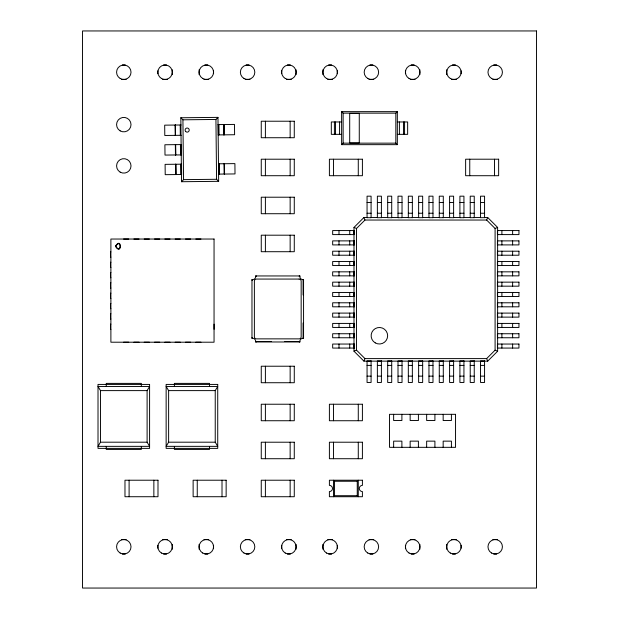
<?xml version="1.0" encoding="UTF-8"?>
<svg xmlns="http://www.w3.org/2000/svg" width="619" height="619" viewBox="0 0 619 619"><rect width="100%" height="100%" fill="white"/><g stroke="black" fill="none" stroke-linecap="round" stroke-linejoin="round"><path stroke-width="0.93" d="M255.686 341.974A3.281 3.281 0 0 0 251.972 338.26L251.972 279.664A3.281 3.281 0 0 0 255.686 275.95L299.844 275.95A3.281 3.281 0 0 0 303.558 279.664L303.558 338.26A3.281 3.281 0 0 0 299.844 341.974L255.686 341.974L255.724 341.471M299.813 276.453L299.844 275.95M115.42 246.261C121.966 235.947 121.966 256.568 115.42 246.261L115.784 246.261C121.456 237.325 121.456 255.198 115.784 246.261M367.059 217.509L363.91 217.509L353.998 227.421L353.998 351.213L363.918 361.132L364.97 358.602L486.65 358.602L495.092 350.161L495.092 228.481L486.65 220.039L364.962 220.039L356.529 228.473L356.529 350.161L364.97 358.602M486.65 220.039L487.702 217.509L484.561 217.509M100.495 442.19L98.011 446.345L149.589 446.345L147.105 442.19L147.105 390.612L149.589 386.457L98.011 386.457L100.495 390.612L100.495 442.19L147.105 442.19M168.623 442.19L166.14 446.345L217.726 446.345L215.234 442.19L215.234 390.612L217.726 386.457L166.14 386.457L168.623 390.612L168.623 442.19L215.234 442.19M218.654 181.328L216.573 179.286L215.93 119.459L217.973 117.37L180.833 117.765L181.514 181.723L218.654 181.328L217.973 117.37M181.514 181.723L183.557 179.642L182.922 119.807L180.833 117.765M341.626 144.66L343.135 143.151L395.827 143.151L397.336 144.66L397.336 111.644L341.626 111.644L341.626 144.66L397.336 144.66M341.626 111.644L343.135 113.153L395.827 113.153L397.336 111.644M334.546 495.695L333.517 496.724L333.517 480.22L334.546 481.249L357.248 481.249L358.277 480.22L358.277 496.724L357.248 495.695L334.546 495.695L334.546 481.249M363.918 361.132L487.702 361.132L497.622 351.213L497.622 227.428L487.702 217.509M495.092 228.481L497.622 227.428M353.998 351.213L356.529 350.161M303.055 279.695L303.558 279.664M251.972 338.26L252.482 338.229M182.922 119.807L215.93 119.459M181.119 124.984L164.685 125.162L164.793 135.476L181.228 135.298M218.05 124.589L234.485 124.419L234.593 134.733L218.159 134.911M218.468 163.795L234.903 163.617L235.011 173.931L218.577 174.109M183.557 179.642L216.573 179.286M122.353 64.995L125.247 64.995M163.625 64.995L166.511 64.995M204.889 64.995L207.775 64.995M246.153 64.995L249.047 64.995M287.425 64.995L290.311 64.995M328.689 64.995L331.575 64.995M369.953 64.995L372.847 64.995M411.225 64.995L414.111 64.995M452.489 64.995L455.375 64.995M493.753 64.995L496.647 64.995M121.394 79.441L126.206 79.441M162.658 79.441L167.47 79.441M203.93 79.441L208.742 79.441M245.194 79.441L250.006 79.441M286.458 79.441L291.27 79.441M327.73 79.441L332.542 79.441M368.994 79.441L373.806 79.441M410.258 79.441L415.07 79.441M451.53 79.441L456.342 79.441M492.794 79.441L497.606 79.441M341.626 121.966L331.312 121.966L331.312 134.346L341.626 134.346M397.336 121.966L407.65 121.966L407.65 134.346L397.336 134.346M367.059 202.506L371.083 202.506M377.373 202.506L381.397 202.506M387.687 202.506L391.711 202.506M398.009 202.506L402.033 202.506M408.323 202.506L412.347 202.506M418.637 202.506L422.661 202.506M428.959 202.506L432.983 202.506M439.273 202.506L443.297 202.506M449.587 202.506L453.611 202.506M459.909 202.506L463.933 202.506M470.223 202.506L474.247 202.506M480.537 202.506L484.561 202.506M367.059 213.238L371.083 213.238M377.373 213.238L381.397 213.238M387.687 213.238L391.711 213.238M398.009 213.238L402.033 213.238M408.323 213.238L412.347 213.238M418.637 213.238L422.661 213.238M428.959 213.238L432.983 213.238M439.273 213.238L443.297 213.238M449.587 213.238L453.611 213.238M459.909 213.238L463.933 213.238M470.223 213.238L474.247 213.238M480.537 213.238L484.561 213.238M371.083 217.509L377.373 217.509M381.397 217.509L387.687 217.509M391.711 217.509L398.009 217.509M402.033 217.509L408.323 217.509M412.347 217.509L418.637 217.509M422.661 217.509L428.959 217.509M432.983 217.509L439.273 217.509M443.297 217.509L449.587 217.509M453.611 217.509L459.909 217.509M463.933 217.509L470.223 217.509M474.247 217.509L480.537 217.509M367.059 217.648L371.083 217.71L371.083 196.177L367.059 196.177L367.059 217.71M381.397 217.648L377.373 217.71L377.373 196.177L381.397 196.177L381.397 217.71M391.711 217.648L387.687 217.71L387.687 196.177L391.711 196.177L391.711 217.71M402.033 217.648L398.009 217.71L398.009 196.177L402.033 196.177L402.033 217.71M412.347 217.648L408.323 217.71L408.323 196.177L412.347 196.177L412.347 217.71M422.661 217.648L418.637 217.71L418.637 196.177L422.661 196.177L422.661 217.71M432.983 217.648L428.959 217.71L428.959 196.177L432.983 196.177L432.983 217.71M443.297 217.648L439.273 217.71L439.273 196.177L443.297 196.177L443.297 217.71M449.587 217.648L453.611 217.71L453.611 196.177L449.587 196.177L449.587 217.71M463.933 217.648L459.909 217.71L459.909 196.177L463.933 196.177L463.933 217.71M474.247 217.648L470.223 217.71L470.223 196.177L474.247 196.177L474.247 217.71M484.561 217.648L480.537 217.71L480.537 196.177L484.561 196.177L484.561 217.71M354.2 230.57L332.666 230.57L332.666 234.593L354.2 234.593L354.2 230.57L354.138 234.593M354.2 240.884L332.666 240.884L332.666 244.907L354.2 244.907L354.2 240.884L354.138 244.907M354.2 251.198L332.666 251.198L332.666 255.221L354.2 255.221L354.2 251.198L354.138 255.221M110.886 251.933L110.476 251.933L110.476 257.094L110.886 257.094M354.2 261.52L332.666 261.52L332.666 265.543L354.2 265.543L354.2 261.52L354.138 265.543M110.886 262.247L110.476 262.247L110.476 267.408L110.886 267.408M354.2 271.834L332.666 271.834L332.666 275.857L354.2 275.857L354.2 271.834L354.138 275.857M110.886 272.569L110.476 272.569L110.476 277.722L110.886 277.722M251.972 280.283L252.428 280.283M303.558 280.283L303.093 280.283L303.093 294.984M354.2 282.148L332.666 282.148L332.666 286.171L354.2 286.171L354.2 282.148L354.138 286.171M110.886 282.883L110.476 282.883L110.476 288.044L110.886 288.044M354.2 292.47L332.666 292.47L332.666 296.493L354.2 296.493L354.2 292.47L354.138 296.493M110.886 293.197L110.476 293.197L110.476 298.358L110.886 298.358M354.2 302.784L332.666 302.784L332.666 306.807L354.2 306.807L354.2 302.784L354.138 306.807M110.886 303.519L110.476 303.519L110.476 308.672L110.886 308.672M354.2 313.098L332.666 313.098L332.666 317.121L354.2 317.121L354.2 313.098L354.138 317.121M110.886 313.833L110.476 313.833L110.476 318.994L110.886 318.994M354.2 323.42L332.666 323.42L332.666 327.443L354.2 327.443L354.2 323.42L354.138 327.443M110.886 324.147L110.476 324.147L110.476 329.308L110.886 329.308M214.058 324.147L214.058 329.308M354.2 333.734L332.666 333.734L332.666 337.757L354.2 337.757L354.2 333.734L354.138 337.757M251.972 337.641L252.436 337.641M303.558 337.641L303.101 337.641L303.101 322.956M271.3 341.51L256.305 341.51L256.305 341.974M284.802 341.526L299.225 341.526L299.225 341.974M354.2 344.048L332.666 344.048L332.666 348.071L354.2 348.071L354.2 344.048L354.138 348.071M367.059 365.403L371.083 365.403M377.373 365.403L381.397 365.403M387.687 365.403L391.711 365.403M398.009 365.403L402.033 365.403M408.323 365.403L412.347 365.403M418.637 365.403L422.661 365.403M428.959 365.403L432.983 365.403M439.273 365.403L443.297 365.403M449.587 365.403L453.611 365.403M459.909 365.403L463.933 365.403M470.223 365.403L474.247 365.403M480.537 365.403L484.561 365.403M367.059 376.135L371.083 376.135M377.373 376.135L381.397 376.135M387.687 376.135L391.711 376.135M398.009 376.135L402.033 376.135M408.323 376.135L412.347 376.135M418.637 376.135L422.661 376.135M428.959 376.135L432.983 376.135M439.273 376.135L443.297 376.135M449.587 376.135L453.611 376.135M459.909 376.135L463.933 376.135M470.223 376.135L474.247 376.135M480.537 376.135L484.561 376.135M100.495 390.612L147.105 390.612M168.623 390.612L215.234 390.612M121.394 539.559L126.206 539.559M162.658 539.559L167.47 539.559M203.93 539.559L208.742 539.559M245.194 539.559L250.006 539.559M286.458 539.559L291.27 539.559M327.73 539.559L332.542 539.559M368.994 539.559L373.806 539.559M410.258 539.559L415.07 539.559M451.53 539.559L456.342 539.559M492.794 539.559L497.606 539.559M122.353 554.005L125.247 554.005M163.625 554.005L166.511 554.005M204.889 554.005L207.775 554.005M246.153 554.005L249.047 554.005M287.425 554.005L290.311 554.005M328.689 554.005L331.575 554.005M369.953 554.005L372.847 554.005M411.225 554.005L414.111 554.005M452.489 554.005L455.375 554.005M493.753 554.005L496.647 554.005M251.972 279.664L252.482 279.695M303.055 338.229L303.558 338.26M353.998 227.421L356.529 228.473M495.092 350.161L497.622 351.213M486.65 358.602L487.702 361.132M363.91 217.509L364.962 220.039M299.813 341.471L299.844 341.974M255.686 275.95L255.724 276.453M224.032 124.527L224.14 134.841M224.449 163.726L224.558 174.047M223.83 124.527L223.939 134.849M224.248 163.733L224.357 174.047M223.738 124.527L223.846 134.849M224.155 163.733L224.264 174.047M218.948 124.581L219.064 134.896M219.366 163.78L219.482 174.101M218.259 124.589L218.368 134.903M218.677 163.787L218.786 174.109M180.214 124.992L180.33 135.313M180.423 144.598L180.539 154.912M180.632 164.197L180.748 174.512M175.432 125.046L175.541 135.36M175.641 144.645L175.75 154.959M175.85 164.244L175.958 174.566M175.339 125.046L175.448 135.36M175.548 144.645L175.657 154.967M175.757 164.252L175.866 174.566M175.138 125.046L175.247 135.368M175.347 144.653L175.456 154.967M175.556 164.252L175.664 174.566M512.625 230.57L512.625 234.593M512.625 240.884L512.625 244.907M512.625 251.198L512.625 255.221M512.625 261.52L512.625 265.543M512.625 271.834L512.625 275.857M512.625 282.148L512.625 286.171M512.625 292.47L512.625 296.493M512.625 302.784L512.625 306.807M512.625 313.098L512.625 317.121M512.625 323.42L512.625 327.443M512.625 333.734L512.625 337.757M512.625 344.048L512.625 348.071M501.893 230.57L501.893 234.593M501.893 240.884L501.893 244.907M501.893 251.198L501.893 255.221M501.893 261.52L501.893 265.543M501.893 271.834L501.893 275.857M501.893 282.148L501.893 286.171M501.893 292.47L501.893 296.493M501.893 302.784L501.893 306.807M501.893 313.098L501.893 317.121M501.893 323.42L501.893 327.443M501.893 333.734L501.893 337.757M501.893 344.048L501.893 348.071M497.483 230.57L497.483 234.593M497.483 240.884L497.483 244.907M497.483 251.198L497.483 255.221M497.483 261.52L497.483 265.543M497.483 271.834L497.483 275.857M497.483 282.148L497.483 286.171M497.483 292.47L497.483 296.493M497.483 302.784L497.483 306.807M497.483 313.098L497.483 317.121M497.483 323.42L497.483 327.443M497.483 333.734L497.483 337.757M497.483 344.048L497.483 348.071M494.519 159.207L494.519 175.711M469.759 159.207L469.759 175.711M461.155 70.775L461.155 73.661M461.155 545.339L461.155 548.225M451.413 414.32L451.413 420.51L443.165 420.51L443.165 414.32M451.413 447.328L451.413 441.138L443.165 441.138L443.165 447.328M446.709 69.808L446.709 74.62M446.709 544.38L446.709 549.192M434.909 414.32L434.909 420.51L426.653 420.51L426.653 414.32M434.909 447.328L434.909 441.138L426.653 441.138L426.653 447.328M419.891 69.808L419.891 74.62M419.891 544.38L419.891 549.192M418.405 414.32L418.405 420.51L410.149 420.51L410.149 414.32M418.405 447.328L418.405 441.138L410.149 441.138L410.149 447.328M405.445 70.775L405.445 73.661M405.445 545.339L405.445 548.225M404.555 121.966L404.555 134.346M403.472 121.966L403.472 134.346M401.893 414.32L401.893 420.51L393.645 420.51L393.645 414.32M401.893 447.328L401.893 441.138L393.645 441.138L393.645 447.328M399.394 121.966L399.394 134.346M395.827 113.153L395.827 143.151M358.277 159.207L358.277 175.711M358.277 404.23L358.277 420.734M358.277 442.214L358.277 458.718M357.248 481.249L357.248 495.695M349.727 230.57L349.727 234.593M349.727 240.884L349.727 244.907M349.727 251.198L349.727 255.221M349.727 261.52L349.727 265.543M349.727 271.834L349.727 275.857M349.727 282.148L349.727 286.171M349.727 292.47L349.727 296.493M349.727 302.784L349.727 306.807M349.727 313.098L349.727 317.121M349.727 323.42L349.727 327.443M349.727 333.734L349.727 337.757M349.727 344.048L349.727 348.071M343.135 113.153L343.135 143.151M339.568 121.966L339.568 134.346M338.995 230.57L338.995 234.593M338.995 240.884L338.995 244.907M338.995 251.198L338.995 255.221M338.995 261.52L338.995 265.543M338.995 271.834L338.995 275.857M338.995 282.148L338.995 286.171M338.995 292.47L338.995 296.493M338.995 302.784L338.995 306.807M338.995 313.098L338.995 317.121M338.995 323.42L338.995 327.443M338.995 333.734L338.995 337.757M338.995 344.048L338.995 348.071M337.355 70.775L337.355 73.661M337.355 545.339L337.355 548.225M335.49 121.966L335.49 134.346M334.407 121.966L334.407 134.346M333.517 159.207L333.517 175.711M333.517 404.23L333.517 420.734M333.517 442.214L333.517 458.718M322.909 69.808L322.909 74.62M322.909 544.38L322.909 549.192M299.225 275.95L299.225 276.414M296.091 69.808L296.091 74.62M296.091 544.38L296.091 549.192M290.149 121.223L290.149 137.728M290.149 159.207L290.149 175.711M290.149 197.213L290.149 213.717M290.149 235.197L290.149 251.709M290.149 366.224L290.149 382.728M290.149 404.23L290.149 420.734M290.149 442.214L290.149 458.718M290.149 480.22L290.149 496.724M281.645 70.775L281.645 73.661M281.645 545.339L281.645 548.225M265.389 121.223L265.389 137.728M265.389 159.207L265.389 175.711M265.389 197.213L265.389 213.717M265.389 235.197L265.389 251.709M265.389 366.224L265.389 382.728M265.389 404.23L265.389 420.734M265.389 442.214L265.389 458.718M265.389 480.22L265.389 496.724M256.305 275.95L256.305 276.407M222.012 480.22L222.012 496.724M213.555 70.775L213.555 73.661M213.555 545.339L213.555 548.225M209.47 386.279L209.47 383.385L174.396 383.385L174.396 386.279M209.47 446.523L209.47 449.417L174.396 449.417L174.396 446.523M200.951 239.035L195.797 239.035M200.951 342.206L195.797 342.206M199.109 69.808L199.109 74.62M199.109 544.38L199.109 549.192M197.252 480.22L197.252 496.724M190.637 239.035L185.476 239.035M190.637 342.206L185.476 342.206M180.322 239.035L175.162 239.035M180.322 342.206L175.162 342.206M172.291 69.808L172.291 74.62M172.291 544.38L172.291 549.192M170.001 239.035L164.847 239.035M170.001 342.206L164.847 342.206M159.687 239.035L154.526 239.035M159.687 342.206L154.526 342.206M157.845 70.775L157.845 73.661M157.845 545.339L157.845 548.225M153.86 480.22L153.86 496.724M149.372 239.035L144.212 239.035M149.372 342.206L144.212 342.206M141.341 386.279L141.341 383.385L106.259 383.385L106.259 386.279M141.341 446.523L141.341 449.417L106.259 449.417L106.259 446.523M139.051 239.035L133.897 239.035M139.051 342.206L133.897 342.206M129.1 480.22L129.1 496.724M128.737 239.035L123.576 239.035M128.737 342.206L123.576 342.206M181.328 144.583L164.894 144.761L165.002 155.075L181.437 154.905L181.328 144.583M181.537 164.19L165.103 164.36L165.211 174.674L181.646 174.504L181.537 164.19M536.464 30.95L82.536 30.95L82.536 588.05L536.464 588.05L536.464 30.95M359.268 113.362L349.704 113.362L349.704 142.95L359.268 142.95L359.268 113.362M294.273 121.223L261.257 121.223L261.257 137.728L294.273 137.728L294.273 121.223M294.273 159.207L261.257 159.207L261.257 175.711L294.273 175.711L294.273 159.207M362.401 159.207L329.393 159.207L329.393 175.711L362.401 175.711L362.401 159.207M498.643 159.207L465.635 159.207L465.635 175.711L498.643 175.711L498.643 159.207M294.273 197.213L261.257 197.213L261.257 213.717L294.273 213.717L294.273 197.213M518.954 230.57L497.421 230.57L497.421 234.593L518.954 234.593L518.954 230.57M294.273 235.197L261.257 235.197L261.257 251.709L294.273 251.709L294.273 235.197M214.05 239.035L110.886 239.035L110.886 342.206L214.05 342.206L214.05 239.035M518.954 240.884L497.421 240.884L497.421 244.907L518.954 244.907L518.954 240.884M518.954 251.198L497.421 251.198L497.421 255.221L518.954 255.221L518.954 251.198M518.954 261.52L497.421 261.52L497.421 265.543L518.954 265.543L518.954 261.52M518.954 271.834L497.421 271.834L497.421 275.857L518.954 275.857L518.954 271.834M299.093 279.068L256.428 279.068A2.058 2.058 0 0 0 254.378 281.127L254.378 336.806A2.066 2.066 0 0 0 256.436 338.864L299.101 338.864A2.058 2.058 0 0 0 301.159 336.806L301.159 281.127A2.066 2.066 0 0 0 299.093 279.068M518.954 282.148L497.421 282.148L497.421 286.171L518.954 286.171L518.954 282.148M518.954 292.47L497.421 292.47L497.421 296.493L518.954 296.493L518.954 292.47M518.954 302.784L497.421 302.784L497.421 306.807L518.954 306.807L518.954 302.784M518.954 313.098L497.421 313.098L497.421 317.121L518.954 317.121L518.954 313.098M518.954 323.42L497.421 323.42L497.421 327.443L518.954 327.443L518.954 323.42M518.954 333.734L497.421 333.734L497.421 337.757L518.954 337.757L518.954 333.734M518.954 344.048L497.421 344.048L497.421 348.071L518.954 348.071L518.954 344.048M371.083 360.993L367.059 360.931L367.059 382.465L371.083 382.465L371.083 360.931M381.397 360.993L377.373 360.931L377.373 382.465L381.397 382.465L381.397 360.931M391.711 360.993L387.687 360.931L387.687 382.465L391.711 382.465L391.711 360.931M402.033 360.931L398.009 360.993L398.009 382.465L402.033 382.465L402.033 360.931M412.347 360.993L408.323 360.931L408.323 382.465L412.347 382.465L412.347 360.931M422.661 360.993L418.637 360.931L418.637 382.465L422.661 382.465L422.661 360.931M432.983 360.993L428.959 360.931L428.959 382.465L432.983 382.465L432.983 360.931M443.297 360.993L439.273 360.931L439.273 382.465L443.297 382.465L443.297 360.931M453.611 360.931L449.587 360.993L449.587 382.465L453.611 382.465L453.611 360.931M463.933 360.993L459.909 360.931L459.909 382.465L463.933 382.465L463.933 360.931M474.247 360.931L470.223 360.993L470.223 382.465L474.247 382.465L474.247 360.931M484.561 360.993L480.537 360.931L480.537 382.465L484.561 382.465L484.561 360.931M294.273 366.224L261.257 366.224L261.257 382.728L294.273 382.728L294.273 366.224M149.589 384.422L98.011 384.422L98.011 448.38L149.589 448.38L149.589 384.422M217.726 384.422L166.14 384.422L166.14 448.38L217.726 448.38L217.726 384.422M294.273 404.23L261.257 404.23L261.257 420.734L294.273 420.734L294.273 404.23M362.401 404.23L329.393 404.23L329.393 420.734L362.401 420.734L362.401 404.23M455.545 414.32L389.513 414.32L389.513 447.328L455.545 447.328L455.545 414.32M294.273 442.214L261.257 442.214L261.257 458.718L294.273 458.718L294.273 442.214M362.401 442.214L329.393 442.214L329.393 458.718L362.401 458.718L362.401 442.214M157.992 480.22L124.976 480.22L124.976 496.724L157.992 496.724L157.992 480.22M226.144 480.22L193.128 480.22L193.128 496.724L226.144 496.724L226.144 480.22M294.273 480.22L261.257 480.22L261.257 496.724L294.273 496.724L294.273 480.22M362.401 480.22L329.393 480.22L329.393 485.381A3.095 3.095 0 0 1 332.488 488.476A3.095 3.095 0 0 1 329.393 491.571L329.393 496.724L362.401 496.724L362.401 491.571A3.095 3.095 0 0 1 359.306 488.476A3.095 3.095 0 0 1 362.401 485.381L362.401 480.22M202.723 553.038A7.219 7.219 0 0 0 213.555 546.786A7.219 7.219 0 0 0 202.723 540.526A7.219 7.219 0 0 0 202.723 553.038M120.187 553.038A7.219 7.219 0 0 0 131.019 546.786A7.219 7.219 0 0 0 120.187 540.526A7.219 7.219 0 0 0 120.187 553.038M491.587 553.038A7.219 7.219 0 0 0 502.419 546.786A7.219 7.219 0 0 0 491.587 540.526A7.219 7.219 0 0 0 491.587 553.038M450.323 553.038A7.219 7.219 0 0 0 461.155 546.786A7.219 7.219 0 0 0 450.323 540.526A7.219 7.219 0 0 0 450.323 553.038M409.058 553.038A7.219 7.219 0 0 0 419.891 546.786A7.219 7.219 0 0 0 409.058 540.526A7.219 7.219 0 0 0 409.058 553.038M285.258 553.038A7.219 7.219 0 0 0 296.091 546.786A7.219 7.219 0 0 0 285.258 540.526A7.219 7.219 0 0 0 285.258 553.038M367.787 553.038A7.219 7.219 0 0 0 378.619 546.786A7.219 7.219 0 0 0 367.787 540.526A7.219 7.219 0 0 0 367.787 553.038M243.987 553.038A7.219 7.219 0 0 0 254.819 546.786A7.219 7.219 0 0 0 243.987 540.526A7.219 7.219 0 0 0 243.987 553.038M161.458 553.038A7.219 7.219 0 0 0 172.291 546.786A7.219 7.219 0 0 0 161.458 540.526A7.219 7.219 0 0 0 161.458 553.038M326.523 553.038A7.219 7.219 0 0 0 337.355 546.786A7.219 7.219 0 0 0 326.523 540.526A7.219 7.219 0 0 0 326.523 553.038M491.587 78.474A7.219 7.219 0 0 0 502.419 72.214A7.219 7.219 0 0 0 491.587 65.962A7.219 7.219 0 0 0 491.587 78.474M450.323 78.474A7.219 7.219 0 0 0 461.155 72.214A7.219 7.219 0 0 0 450.323 65.962A7.219 7.219 0 0 0 450.323 78.474M409.058 78.474A7.219 7.219 0 0 0 419.891 72.214A7.219 7.219 0 0 0 409.058 65.962A7.219 7.219 0 0 0 409.058 78.474M367.787 78.474A7.219 7.219 0 0 0 378.619 72.214A7.219 7.219 0 0 0 367.787 65.962A7.219 7.219 0 0 0 367.787 78.474M326.523 78.474A7.219 7.219 0 0 0 337.355 72.214A7.219 7.219 0 0 0 326.523 65.962A7.219 7.219 0 0 0 326.523 78.474M285.258 78.474A7.219 7.219 0 0 0 296.091 72.214A7.219 7.219 0 0 0 285.258 65.962A7.219 7.219 0 0 0 285.258 78.474M243.987 78.474A7.219 7.219 0 0 0 254.819 72.214A7.219 7.219 0 0 0 243.987 65.962A7.219 7.219 0 0 0 243.987 78.474M202.723 78.474A7.219 7.219 0 0 0 213.555 72.214A7.219 7.219 0 0 0 202.723 65.962A7.219 7.219 0 0 0 202.723 78.474M161.458 78.474A7.219 7.219 0 0 0 172.291 72.214A7.219 7.219 0 0 0 161.458 65.962A7.219 7.219 0 0 0 161.458 78.474M120.187 78.474A7.219 7.219 0 0 0 131.019 72.214A7.219 7.219 0 0 0 120.187 65.962A7.219 7.219 0 0 0 120.187 78.474M120.187 130.88A7.219 7.219 0 0 0 131.019 124.628A7.219 7.219 0 0 0 120.187 118.368A7.219 7.219 0 0 0 120.187 130.88M120.187 172.144A7.219 7.219 0 0 0 131.019 165.892A7.219 7.219 0 0 0 120.187 159.64A7.219 7.219 0 0 0 120.187 172.144M185.715 131.553A2.066 2.066 0 0 0 189.159 130.594A2.066 2.066 0 0 0 186.605 128.094A2.066 2.066 0 0 0 185.715 131.553M375.261 342.895A8.256 8.256 0 0 0 387.641 335.746A8.256 8.256 0 0 0 375.261 328.596A8.256 8.256 0 0 0 375.261 342.895"/></g></svg>
